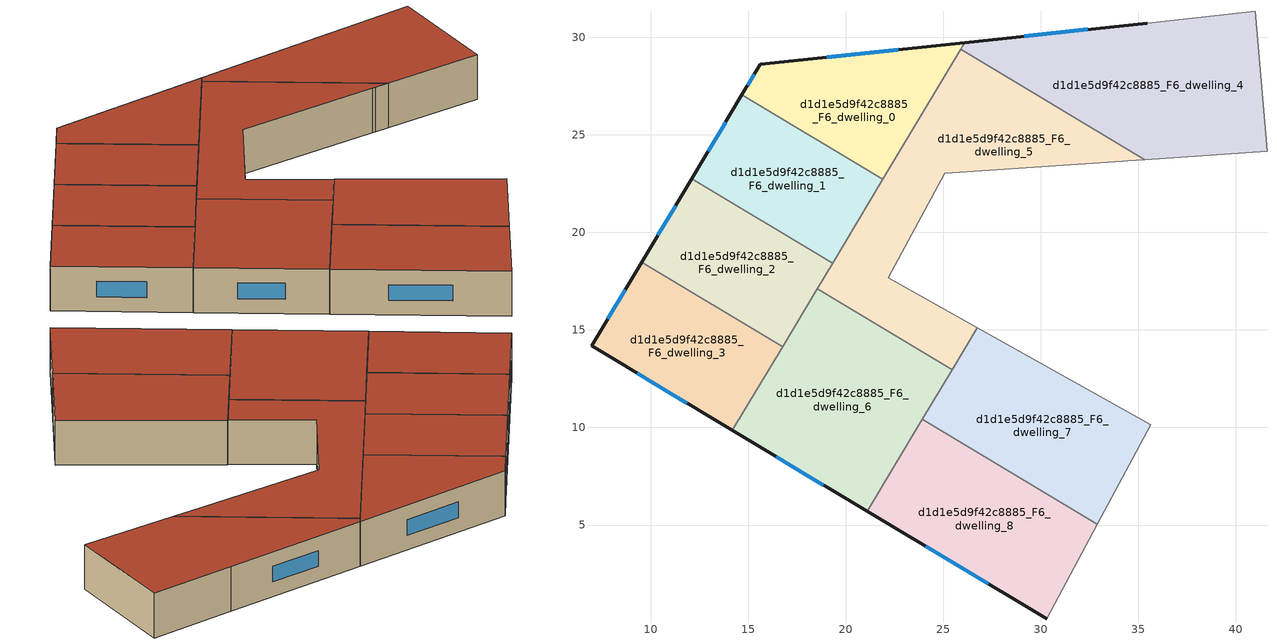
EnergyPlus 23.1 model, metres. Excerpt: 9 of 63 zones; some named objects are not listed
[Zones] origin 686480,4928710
d1d1e5d9f42c8885_F6_dwelling_0
 floor to d1d1e5d9f42c8885_F5_dwelling_0 (EU_floor_Construction): 26.11,29.73 21.91,22.71 14.69,27.04 15.62,28.61 z18
 wall outside (EU_wall_Construction): 26.11,29.73 15.62,28.61 14.69,27.04 z18:21
 wall to d1d1e5d9f42c8885_F6_dwelling_1 (EU_wall_Construction): 14.69,27.04 21.91,22.71 z18:21
 wall to d1d1e5d9f42c8885_F6_dwelling_5 (EU_wall_Construction): 21.91,22.71 25.91,29.38 z18:21
 wall to d1d1e5d9f42c8885_F6_dwelling_4 (EU_wall_Construction): 25.91,29.38 26.01,29.55 26.11,29.73 z18:21
 window (EU_Window_Construction): 15.32,28.1 14.99,27.55 / 22.7,29.36 19.04,28.97 z18.98:20.02
 roof outside (EU_roof_Construction): 21.91,22.71 26.11,29.73 15.62,28.61 14.69,27.04 z21
d1d1e5d9f42c8885_F6_dwelling_1
 floor to d1d1e5d9f42c8885_F5_dwelling_1 (EU_floor_Construction): 21.91,22.71 19.34,18.42 12.12,22.75 14.69,27.04 z18
 wall outside (EU_wall_Construction): 14.69,27.04 12.12,22.75 z18:21
 wall to d1d1e5d9f42c8885_F6_dwelling_2 (EU_wall_Construction): 12.12,22.75 19.34,18.42 z18:21
 wall to d1d1e5d9f42c8885_F6_dwelling_5 (EU_wall_Construction): 19.34,18.42 21.91,22.71 z18:21
 window (EU_Window_Construction): 13.85,25.65 12.95,24.15 z18.98:20.02
 roof outside (EU_roof_Construction): 19.34,18.42 21.91,22.71 14.69,27.04 12.12,22.75 z21
d1d1e5d9f42c8885_F6_dwelling_2
 floor to d1d1e5d9f42c8885_F5_dwelling_2 (EU_floor_Construction): 19.34,18.42 16.77,14.13 9.55,18.46 12.12,22.75 z18
 wall outside (EU_wall_Construction): 12.12,22.75 9.55,18.46 z18:21
 wall to d1d1e5d9f42c8885_F6_dwelling_3 (EU_wall_Construction): 9.55,18.46 16.77,14.13 z18:21
 wall to d1d1e5d9f42c8885_F6_dwelling_6 (EU_wall_Construction): 16.77,14.13 18.55,17.11 z18:21
 wall to d1d1e5d9f42c8885_F6_dwelling_5 (EU_wall_Construction): 18.55,17.11 19.34,18.42 z18:21
 window (EU_Window_Construction): 11.28,21.36 10.38,19.86 z18.98:20.02
 roof outside (EU_roof_Construction): 16.77,14.13 19.34,18.42 12.12,22.75 9.55,18.46 z21
d1d1e5d9f42c8885_F6_dwelling_3
 floor to d1d1e5d9f42c8885_F5_dwelling_3 (EU_floor_Construction): 16.77,14.13 14.2,9.84 6.97,14.18 9.55,18.46 z18
 wall outside (EU_wall_Construction): 9.55,18.46 6.97,14.18 14.2,9.84 z18:21
 wall to d1d1e5d9f42c8885_F6_dwelling_6 (EU_wall_Construction): 14.2,9.84 16.77,14.13 z18:21
 window (EU_Window_Construction): 9.32,12.77 11.85,11.25 / 8.71,17.07 7.81,15.57 z18.98:20.02
 roof outside (EU_roof_Construction): 14.2,9.84 16.77,14.13 9.55,18.46 6.97,14.18 z21
d1d1e5d9f42c8885_F6_dwelling_4
 floor to d1d1e5d9f42c8885_F5_dwelling_4 (EU_floor_Construction): 41,31.34 41.59,24.15 35.33,23.73 25.91,29.38 26.01,29.55 26.11,29.73 35.44,30.72 z18
 wall outside (EU_wall_Construction): 35.44,30.72 26.11,29.73 z18:21
 wall adiabatic (EU_wall_Construction): 35.33,23.73 41.59,24.15 41,31.34 35.44,30.72 z18:21
 wall to d1d1e5d9f42c8885_F6_dwelling_5 (EU_wall_Construction): 25.91,29.38 35.33,23.73 z18:21
 window (EU_Window_Construction): 32.41,30.4 29.15,30.05 z18.98:20.02
 roof outside (EU_roof_Construction): 41.59,24.15 41,31.34 35.44,30.72 26.11,29.73 26.01,29.55 25.91,29.38 35.33,23.73 z21
d1d1e5d9f42c8885_F6_dwelling_5
 floor to d1d1e5d9f42c8885_F5_dwelling_5 (EU_floor_Construction): 35.33,23.73 34.46,23.67 34.2,23.65 25.08,23.04 22.18,17.68 26.75,15.12 25.46,12.96 18.55,17.11 25.91,29.38 z18
 wall adiabatic (EU_wall_Construction): 26.75,15.12 22.18,17.68 25.08,23.04 34.2,23.65 34.46,23.67 35.33,23.73 z18:21
 wall to d1d1e5d9f42c8885_F6_dwelling_6 (EU_wall_Construction): 18.55,17.11 25.46,12.96 z18:21
 wall to d1d1e5d9f42c8885_F6_dwelling_7 (EU_wall_Construction): 25.46,12.96 26.75,15.12 z18:21
 roof outside (EU_roof_Construction): 26.75,15.12 22.18,17.68 25.08,23.04 34.2,23.65 34.46,23.67 35.33,23.73 25.91,29.38 18.55,17.11 25.46,12.96 z21
d1d1e5d9f42c8885_F6_dwelling_6
 floor to d1d1e5d9f42c8885_F5_dwelling_6 (EU_floor_Construction): 25.46,12.96 21.11,5.7 14.2,9.84 18.55,17.11 z18
 wall outside (EU_wall_Construction): 14.2,9.84 21.11,5.7 z18:21
 wall to d1d1e5d9f42c8885_F6_dwelling_8 (EU_wall_Construction): 21.11,5.7 23.93,10.41 z18:21
 wall to d1d1e5d9f42c8885_F6_dwelling_7 (EU_wall_Construction): 23.93,10.41 25.46,12.97 z18:21
 window (EU_Window_Construction): 16.44,8.5 18.86,7.05 z18.98:20.02
 roof outside (EU_roof_Construction): 21.11,5.7 25.46,12.96 18.55,17.11 14.2,9.84 z21
d1d1e5d9f42c8885_F6_dwelling_7
 floor to d1d1e5d9f42c8885_F5_dwelling_7 (EU_floor_Construction): 35.64,10.14 32.91,5.04 23.93,10.41 26.75,15.12 z18
 wall adiabatic (EU_wall_Construction): 32.91,5.04 35.64,10.14 26.75,15.12 z18:21
 wall to d1d1e5d9f42c8885_F6_dwelling_8 (EU_wall_Construction): 23.93,10.41 32.91,5.04 z18:21
 roof outside (EU_roof_Construction): 32.91,5.04 35.64,10.14 26.75,15.12 23.93,10.41 z21
d1d1e5d9f42c8885_F6_dwelling_8
 floor to d1d1e5d9f42c8885_F5_dwelling_8 (EU_floor_Construction): 32.91,5.04 30.3,0.19 21.11,5.7 23.93,10.41 z18
 wall outside (EU_wall_Construction): 21.11,5.7 30.3,0.19 z18:21
 wall adiabatic (EU_wall_Construction): 30.3,0.19 32.91,5.04 z18:21
 window (EU_Window_Construction): 24.1,3.91 27.31,1.98 z18.98:20.02
 roof outside (EU_roof_Construction): 30.3,0.19 32.91,5.04 23.93,10.41 21.11,5.7 z21
[Building]
EU S2 Campaign: North Axis=0; Terrain=City; Solar Distribution=FullExterior
[Site:Location]
Bologna: Latitude=44.5; Longitude=11.25; Time Zone=1; Elevation=37
[SizingPeriod:WeatherFileDays]
AnnualSizingPeriod: Begin Month=1; Begin Day of Month=1; End Month=12; End Day of Month=31; Day of Week for Start Day=Monday; Use Weather File Daylight Saving Period=No; Use Weather File Rain and Snow Indicators=No
[MATERIAL]
EU_InternalMass_Material: Roughness=MediumRough; Thickness=0.1; Conductivity=1; Density=1800; Specific Heat=900; Thermal Absorptance=0.9; Solar Absorptance=0.7; Visible Absorptance=0.7
[MATERIAL:NOMASS] Roughness=MediumRough; Thermal Absorptance=0.9; Solar Absorptance=0.7; Visible Absorptance=0.7
Name | Thermal Resistance
EU_wall_NoMass | 0.905828
EU_roof_NoMass | 0.37593
EU_floor_NoMass | 0.67114
[WINDOWMATERIAL:SIMPLEGLAZINGSYSTEM]
EU_Window_SimpleGlazing: UFactor=4.52486; Solar Heat Gain Coefficient=0.85; Visible Transmittance=0.85
[CONSTRUCTION]
EU_wall_Construction: EU_wall_NoMass
EU_roof_Construction: EU_roof_NoMass
EU_floor_Construction: EU_floor_NoMass
EU_Window_Construction: EU_Window_SimpleGlazing
EU_InternalMass_Construction: EU_InternalMass_Material
[ZONE] Type=1; Multiplier=1; Ceiling Height=autocalculate; Floor Area=autocalculate; Part of Total Floor Area=Yes
Name | Volume
d1d1e5d9f42c8885_F6_dwelling_0 | 126.335
d1d1e5d9f42c8885_F6_dwelling_1 | 126.336
d1d1e5d9f42c8885_F6_dwelling_2 | 126.357
d1d1e5d9f42c8885_F6_dwelling_3 | 126.33
d1d1e5d9f42c8885_F6_dwelling_4 | 230.432
d1d1e5d9f42c8885_F6_dwelling_5 | 226.365
d1d1e5d9f42c8885_F6_dwelling_6 | 204.699
d1d1e5d9f42c8885_F6_dwelling_7 | 174.646
d1d1e5d9f42c8885_F6_dwelling_8 | 174.639
[INTERNALMASS] Construction=EU_InternalMass_Construction
Name | Zone or ZoneList | Surface Area
d1d1e5d9f42c8885_F6_dwelling_0_EU_InternalMass | d1d1e5d9f42c8885_F6_dwelling_0 | 42.1116
d1d1e5d9f42c8885_F6_dwelling_1_EU_InternalMass | d1d1e5d9f42c8885_F6_dwelling_1 | 42.1119
d1d1e5d9f42c8885_F6_dwelling_2_EU_InternalMass | d1d1e5d9f42c8885_F6_dwelling_2 | 42.1191
d1d1e5d9f42c8885_F6_dwelling_3_EU_InternalMass | d1d1e5d9f42c8885_F6_dwelling_3 | 42.1096
d1d1e5d9f42c8885_F6_dwelling_4_EU_InternalMass | d1d1e5d9f42c8885_F6_dwelling_4 | 76.8102
d1d1e5d9f42c8885_F6_dwelling_5_EU_InternalMass | d1d1e5d9f42c8885_F6_dwelling_5 | 75.4538
d1d1e5d9f42c8885_F6_dwelling_6_EU_InternalMass | d1d1e5d9f42c8885_F6_dwelling_6 | 68.2311
d1d1e5d9f42c8885_F6_dwelling_7_EU_InternalMass | d1d1e5d9f42c8885_F6_dwelling_7 | 58.2151
d1d1e5d9f42c8885_F6_dwelling_8_EU_InternalMass | d1d1e5d9f42c8885_F6_dwelling_8 | 58.2131
[OTHEREQUIPMENT] Fuel Type=Electricity; Design Level Calculation Method=Watts/Area; Power per Zone Floor Area=1; Fraction Latent=0; Fraction Radiant=0; Fraction Lost=0; Carbon Dioxide Generation Rate=0; EndUse Subcategory=EU_Step8_InternalGains
Name | Zone or ZoneList or Space or SpaceList | Schedule
EU_Step8_InternalGain_d1d1e5d9f42c8885_F6_dwelling_0_f000 | d1d1e5d9f42c8885_F6_dwelling_0 | EU_Step8_GainSchedule_d1d1e5d9f42c8885_F6_dwelling_0_f000
EU_Step8_InternalGain_d1d1e5d9f42c8885_F6_dwelling_1_f000 | d1d1e5d9f42c8885_F6_dwelling_1 | EU_Step8_GainSchedule_d1d1e5d9f42c8885_F6_dwelling_1_f000
EU_Step8_InternalGain_d1d1e5d9f42c8885_F6_dwelling_2_f000 | d1d1e5d9f42c8885_F6_dwelling_2 | EU_Step8_GainSchedule_d1d1e5d9f42c8885_F6_dwelling_2_f000
EU_Step8_InternalGain_d1d1e5d9f42c8885_F6_dwelling_3_f000 | d1d1e5d9f42c8885_F6_dwelling_3 | EU_Step8_GainSchedule_d1d1e5d9f42c8885_F6_dwelling_3_f000
EU_Step8_InternalGain_d1d1e5d9f42c8885_F6_dwelling_4_f000 | d1d1e5d9f42c8885_F6_dwelling_4 | EU_Step8_GainSchedule_d1d1e5d9f42c8885_F6_dwelling_4_f000
EU_Step8_InternalGain_d1d1e5d9f42c8885_F6_dwelling_5_f000 | d1d1e5d9f42c8885_F6_dwelling_5 | EU_Step8_GainSchedule_d1d1e5d9f42c8885_F6_dwelling_5_f000
EU_Step8_InternalGain_d1d1e5d9f42c8885_F6_dwelling_6_f000 | d1d1e5d9f42c8885_F6_dwelling_6 | EU_Step8_GainSchedule_d1d1e5d9f42c8885_F6_dwelling_6_f000
EU_Step8_InternalGain_d1d1e5d9f42c8885_F6_dwelling_7_f000 | d1d1e5d9f42c8885_F6_dwelling_7 | EU_Step8_GainSchedule_d1d1e5d9f42c8885_F6_dwelling_7_f000
EU_Step8_InternalGain_d1d1e5d9f42c8885_F6_dwelling_8_f000 | d1d1e5d9f42c8885_F6_dwelling_8 | EU_Step8_GainSchedule_d1d1e5d9f42c8885_F6_dwelling_8_f000
[ZONEVENTILATION:DESIGNFLOWRATE] Schedule=EU_AlwaysOn; Design Flow Rate Calculation Method=AirChanges/Hour; Air Changes per Hour=0.73129; Ventilation Type=Natural; Fan Pressure Rise=0; Fan Total Efficiency=1; Constant Term Coefficient=1; Temperature Term Coefficient=0; Velocity Term Coefficient=0; Velocity Squared Term Coefficient=0; Minimum Indoor Temperature=-100; Maximum Indoor Temperature=100; Delta Temperature=-100; Minimum Outdoor Temperature=-100; Maximum Outdoor Temperature=100; Maximum Wind Speed=40
Name | Zone or ZoneList or Space or SpaceList
EU_ConstantAir_d1d1e5d9f42c8885_F6_dwelling_0 | d1d1e5d9f42c8885_F6_dwelling_0
EU_ConstantAir_d1d1e5d9f42c8885_F6_dwelling_1 | d1d1e5d9f42c8885_F6_dwelling_1
EU_ConstantAir_d1d1e5d9f42c8885_F6_dwelling_2 | d1d1e5d9f42c8885_F6_dwelling_2
EU_ConstantAir_d1d1e5d9f42c8885_F6_dwelling_3 | d1d1e5d9f42c8885_F6_dwelling_3
EU_ConstantAir_d1d1e5d9f42c8885_F6_dwelling_4 | d1d1e5d9f42c8885_F6_dwelling_4
EU_ConstantAir_d1d1e5d9f42c8885_F6_dwelling_5 | d1d1e5d9f42c8885_F6_dwelling_5
EU_ConstantAir_d1d1e5d9f42c8885_F6_dwelling_6 | d1d1e5d9f42c8885_F6_dwelling_6
EU_ConstantAir_d1d1e5d9f42c8885_F6_dwelling_7 | d1d1e5d9f42c8885_F6_dwelling_7
EU_ConstantAir_d1d1e5d9f42c8885_F6_dwelling_8 | d1d1e5d9f42c8885_F6_dwelling_8
[HVACTEMPLATE:ZONE:IDEALLOADSAIRSYSTEM] System Availability Schedule=EU_AlwaysOn; Maximum Heating Supply Air Temperature=50; Minimum Cooling Supply Air Temperature=13; Maximum Heating Supply Air Humidity Ratio=0.0156; Minimum Cooling Supply Air Humidity Ratio=0.0077; Heating Limit=NoLimit; Cooling Limit=NoLimit; Heating Availability Schedule=EU_AlwaysOn; Cooling Availability Schedule=EU_CoolingOff; Dehumidification Control Type=ConstantSensibleHeatRatio; Cooling Sensible Heat Ratio=0.7; Dehumidification Setpoint=60; Humidification Control Type=None; Humidification Setpoint=30; Outdoor Air Method=None; Outdoor Air Flow Rate per Person=0.00944; Outdoor Air Flow Rate per Zone Floor Area=0; Outdoor Air Flow Rate per Zone=0; Demand Controlled Ventilation Type=None; Outdoor Air Economizer Type=NoEconomizer; Heat Recovery Type=None; Sensible Heat Recovery Effectiveness=0.7; Latent Heat Recovery Effectiveness=0.65
Name | Template Thermostat
d1d1e5d9f42c8885_F6_dwelling_0 | EU_HeatOnly_d1d1e5d9f42c8885_F6_dwelling_0
d1d1e5d9f42c8885_F6_dwelling_1 | EU_HeatOnly_d1d1e5d9f42c8885_F6_dwelling_1
d1d1e5d9f42c8885_F6_dwelling_2 | EU_HeatOnly_d1d1e5d9f42c8885_F6_dwelling_2
d1d1e5d9f42c8885_F6_dwelling_3 | EU_HeatOnly_d1d1e5d9f42c8885_F6_dwelling_3
d1d1e5d9f42c8885_F6_dwelling_4 | EU_HeatOnly_d1d1e5d9f42c8885_F6_dwelling_4
d1d1e5d9f42c8885_F6_dwelling_5 | EU_HeatOnly_d1d1e5d9f42c8885_F6_dwelling_5
d1d1e5d9f42c8885_F6_dwelling_6 | EU_HeatOnly_d1d1e5d9f42c8885_F6_dwelling_6
d1d1e5d9f42c8885_F6_dwelling_7 | EU_HeatOnly_d1d1e5d9f42c8885_F6_dwelling_7
d1d1e5d9f42c8885_F6_dwelling_8 | EU_HeatOnly_d1d1e5d9f42c8885_F6_dwelling_8
[SIZING:ZONE] Zone Cooling Design Supply Air Temperature Input Method=SupplyAirTemperature; Zone Cooling Design Supply Air Temperature=13; Zone Heating Design Supply Air Temperature Input Method=SupplyAirTemperature; Zone Heating Design Supply Air Temperature=50; Zone Cooling Design Supply Air Humidity Ratio=0.008; Zone Heating Design Supply Air Humidity Ratio=0.008; Cooling Design Air Flow Method=DesignDay; Cooling Design Air Flow Rate=0; Cooling Minimum Air Flow per Zone Floor Area=0.000762; Cooling Minimum Air Flow=0; Cooling Minimum Air Flow Fraction=0.2; Heating Design Air Flow Method=DesignDay; Heating Design Air Flow Rate=0; Heating Maximum Air Flow per Zone Floor Area=0.002032; Heating Maximum Air Flow=0.141576; Heating Maximum Air Flow Fraction=0.3; Account for Dedicated Outdoor Air System=No; Dedicated Outdoor Air System Control Strategy=NeutralSupplyAir; Dedicated Outdoor Air Low Setpoint Temperature for Design=autosize; Dedicated Outdoor Air High Setpoint Temperature for Design=autosize; Zone Load Sizing Method=Sensible Load Only No Latent Load; Zone Latent Cooling Design Supply Air Humidity Ratio Input Method=HumidityRatioDifference; Zone Cooling Design Supply Air Humidity Ratio Difference=0.005; Zone Latent Heating Design Supply Air Humidity Ratio Input Method=HumidityRatioDifference; Zone Humidification Design Supply Air Humidity Ratio Difference=0.005
d1d1e5d9f42c8885_F6_dwelling_0; d1d1e5d9f42c8885_F6_dwelling_1; d1d1e5d9f42c8885_F6_dwelling_2; d1d1e5d9f42c8885_F6_dwelling_3; d1d1e5d9f42c8885_F6_dwelling_4; d1d1e5d9f42c8885_F6_dwelling_5; d1d1e5d9f42c8885_F6_dwelling_6; d1d1e5d9f42c8885_F6_dwelling_7; d1d1e5d9f42c8885_F6_dwelling_8
[SCHEDULE:CONSTANT]
Name | Hourly Value
EU_AlwaysOn | 1
EU_CoolingOff | 0
[SCHEDULE:FILE] Column Number=1; Rows to Skip at Top=0; Number of Hours of Data=8760; Column Separator=Comma; Interpolate to Timestep=No; Minutes per Item=60; Adjust Schedule for Daylight Savings=Yes
Name | File
EU_Step8_GainSchedule_d1d1e5d9f42c8885_F6_dwelling_0_f000 | ../../schedules/d1d1e5d9f42c8885/d1d1e5d9f42c8885_F6_dwelling_0_f000_gain.csv
EU_Step8_GainSchedule_d1d1e5d9f42c8885_F6_dwelling_1_f000 | ../../schedules/d1d1e5d9f42c8885/d1d1e5d9f42c8885_F6_dwelling_1_f000_gain.csv
EU_Step8_GainSchedule_d1d1e5d9f42c8885_F6_dwelling_2_f000 | ../../schedules/d1d1e5d9f42c8885/d1d1e5d9f42c8885_F6_dwelling_2_f000_gain.csv
EU_Step8_GainSchedule_d1d1e5d9f42c8885_F6_dwelling_3_f000 | ../../schedules/d1d1e5d9f42c8885/d1d1e5d9f42c8885_F6_dwelling_3_f000_gain.csv
EU_Step8_GainSchedule_d1d1e5d9f42c8885_F6_dwelling_4_f000 | ../../schedules/d1d1e5d9f42c8885/d1d1e5d9f42c8885_F6_dwelling_4_f000_gain.csv
EU_Step8_GainSchedule_d1d1e5d9f42c8885_F6_dwelling_5_f000 | ../../schedules/d1d1e5d9f42c8885/d1d1e5d9f42c8885_F6_dwelling_5_f000_gain.csv
EU_Step8_GainSchedule_d1d1e5d9f42c8885_F6_dwelling_6_f000 | ../../schedules/d1d1e5d9f42c8885/d1d1e5d9f42c8885_F6_dwelling_6_f000_gain.csv
EU_Step8_GainSchedule_d1d1e5d9f42c8885_F6_dwelling_7_f000 | ../../schedules/d1d1e5d9f42c8885/d1d1e5d9f42c8885_F6_dwelling_7_f000_gain.csv
EU_Step8_GainSchedule_d1d1e5d9f42c8885_F6_dwelling_8_f000 | ../../schedules/d1d1e5d9f42c8885/d1d1e5d9f42c8885_F6_dwelling_8_f000_gain.csv
